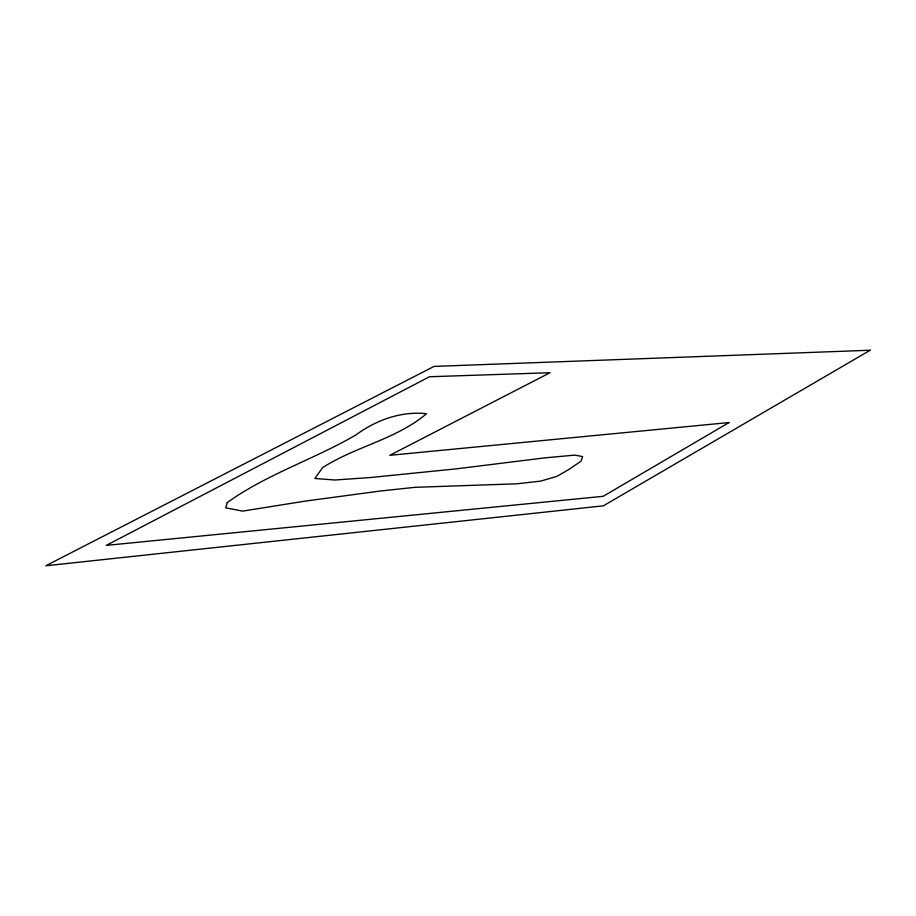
<?xml version="1.0" encoding="UTF-8"?>
<svg xmlns="http://www.w3.org/2000/svg" width="916" height="916" viewBox="0 0 916 916"><rect width="100%" height="100%" fill="white"/><g stroke="black" fill="none" stroke-linecap="round" stroke-linejoin="round"><path stroke-width="1.37" d="M227.225 502.575L225.748 507.865L242.717 511.117L304.891 501.155L380.793 490.965L414.925 487.323L516.83 483.808L540.715 481.106L556.733 476.446L568.63 469.587L581.11 461.16L582.622 456.58L574.767 455.115L544.562 457.897L456.351 468.843L370.888 477.488L334.97 480.007L314.886 478.484L322.661 467.584C355.626 446.458 396.376 439.211 426.512 413.711C401.334 410.94 376.064 420.078 355.946 434.905C314.085 459.363 266.648 474.202 227.225 502.575M729.033 422.551L603.163 496.312L106.313 545.386L429.467 376.751L550.001 372.72L389.827 455.309L729.033 422.551M870.2 350.233L603.346 505.838L45.8 565.767L434.035 366.411L870.2 350.233"/></g></svg>
